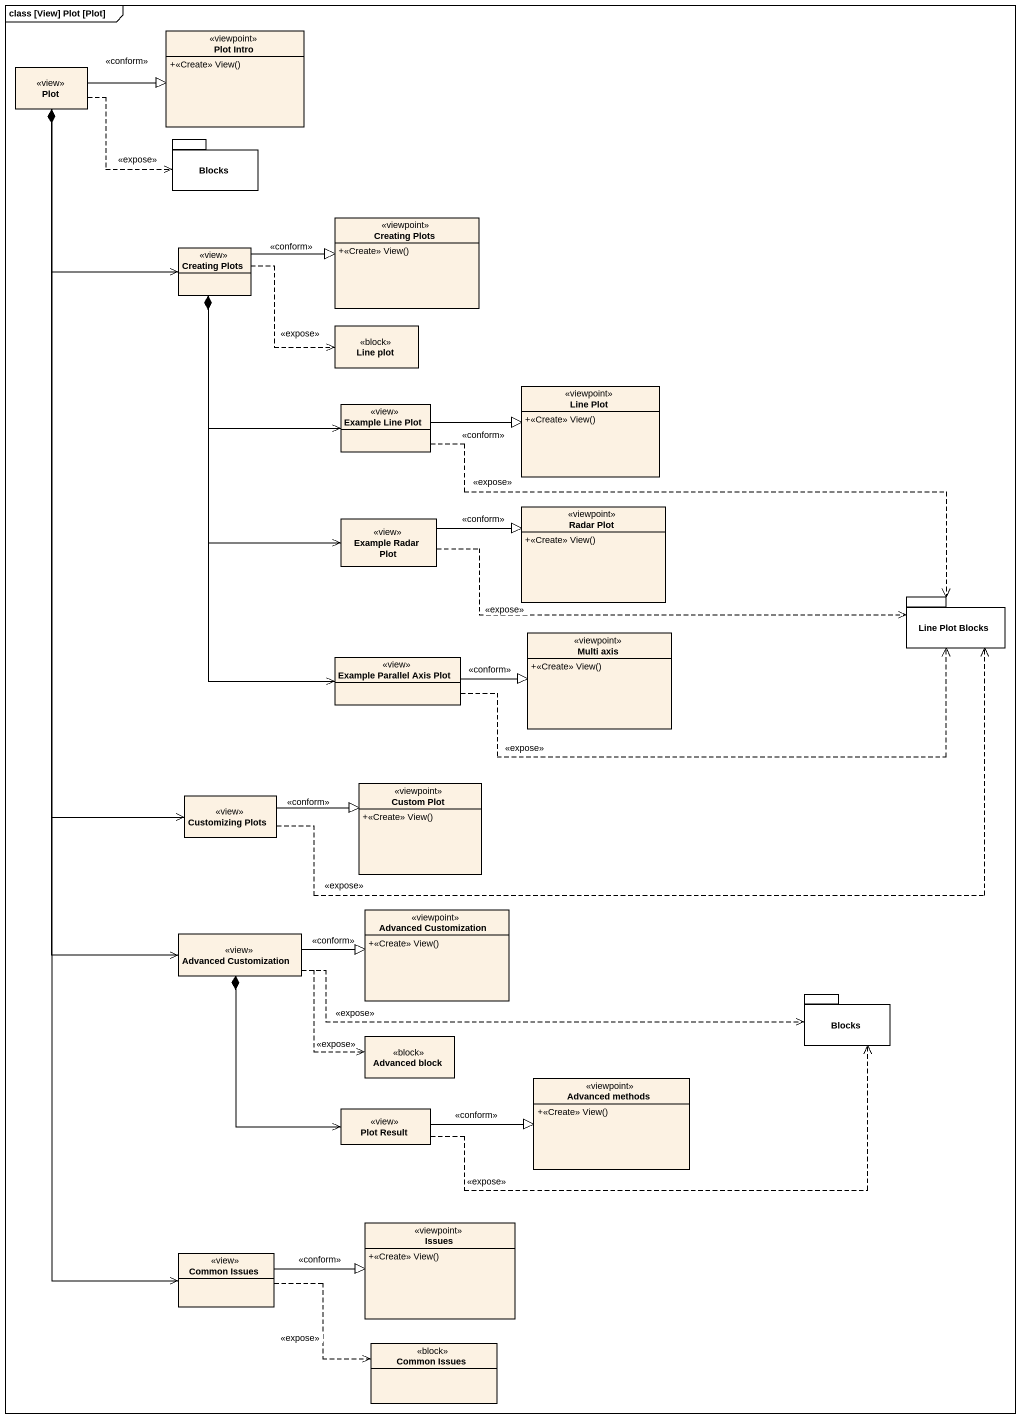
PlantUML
@startuml
mainframe class [View] Plot [Plot]
hide circle
hide empty members
skinparam classAttributeIconSize 0
class "Plot Intro" as Plot_Intro <<viewpoint>> {
  +<<Create>> View()
}
class Plot <<view>>
package Blocks {
}
class "Creating Plots" as Creating_Plots <<viewpoint>> {
  +<<Create>> View()
}
class "Creating Plots" as Creating_Plots_2 <<view>>
class "Line plot" as Line_plot <<block>>
class "Example Line Plot" as Example_Line_Plot <<view>>
class "Line Plot" as Line_Plot <<viewpoint>> {
  +<<Create>> View()
}
class "Example Radar Plot" as Example_Radar_Plot <<view>>
class "Radar Plot" as Radar_Plot <<viewpoint>> {
  +<<Create>> View()
}
package "Line Plot Blocks" as Line_Plot_Blocks {
}
class "Multi axis" as Multi_axis <<viewpoint>> {
  +<<Create>> View()
}
class "Example Parallel Axis Plot" as Example_Parallel_Axis_Plot <<view>>
class "Customizing Plots" as Customizing_Plots <<view>>
class "Custom Plot" as Custom_Plot <<viewpoint>> {
  +<<Create>> View()
}
class "Advanced Customization" as Advanced_Customization <<viewpoint>> {
  +<<Create>> View()
}
class "Advanced Customization" as Advanced_Customization_2 <<view>>
package "Blocks" as Blocks_2 {
}
class "Advanced block" as Advanced_block <<block>>
class "Plot Result" as Plot_Result <<view>>
class "Advanced methods" as Advanced_methods <<viewpoint>> {
  +<<Create>> View()
}
class Issues <<viewpoint>> {
  +<<Create>> View()
}
class "Common Issues" as Common_Issues <<view>>
class "Common Issues" as Common_Issues_2 <<block>>
Plot -right-|> Plot_Intro : <<conform>>
Plot .right.> Blocks : <<expose>>
Plot *--> Creating_Plots_2
Plot *--> Customizing_Plots
Plot *--> Common_Issues
Creating_Plots_2 -right-|> Creating_Plots : <<conform>>
Creating_Plots_2 .right.> Line_plot : <<expose>>
Creating_Plots_2 *--> Example_Line_Plot
Creating_Plots_2 *--> Example_Radar_Plot
Creating_Plots_2 *--> Example_Parallel_Axis_Plot
Example_Line_Plot -right-|> Line_Plot : <<conform>>
Example_Line_Plot .right.> Line_Plot_Blocks : <<expose>>
Example_Radar_Plot -right-|> Radar_Plot : <<conform>>
Example_Radar_Plot .right.> Line_Plot_Blocks : <<expose>>
Example_Parallel_Axis_Plot .right.> Line_Plot_Blocks : <<expose>>
Example_Parallel_Axis_Plot -right-|> Multi_axis : <<conform>>
Customizing_Plots .right.> Line_Plot_Blocks : <<expose>>
Customizing_Plots -right-|> Custom_Plot : <<conform>>
Advanced_Customization_2 <-up-* Plot
Advanced_Customization_2 -right-|> Advanced_Customization : <<conform>>
Advanced_Customization_2 .right.> Blocks_2 : <<expose>>
Advanced_Customization_2 ..> Advanced_block : <<expose>>
Advanced_Customization_2 *--> Plot_Result
Plot_Result .right.> Blocks_2 : <<expose>>
Plot_Result -right-|> Advanced_methods : <<conform>>
Common_Issues -right-|> Issues : <<conform>>
Common_Issues .right.> Common_Issues_2 : <<expose>>
@enduml
